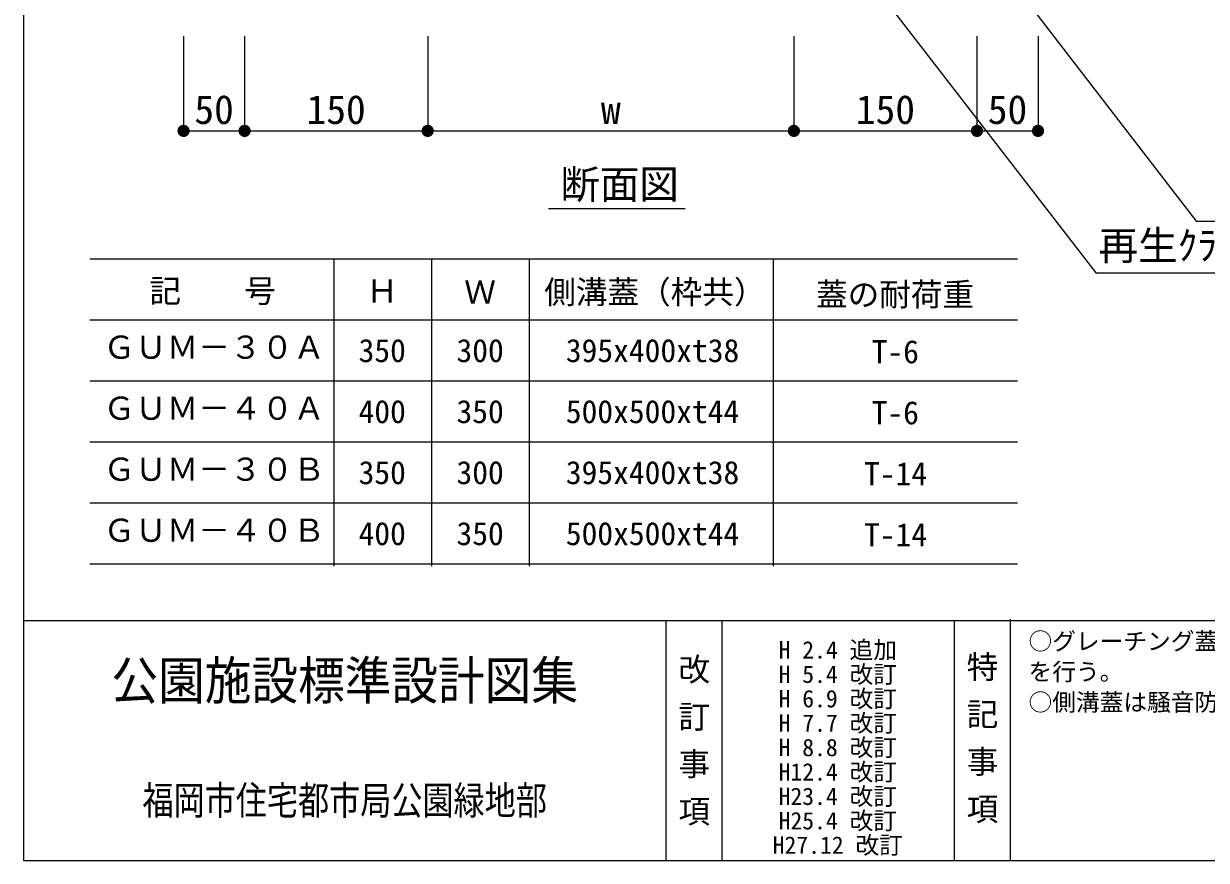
# Model space of a CAD drawing. Units: millimetres at full size, sheet at 1:10. Extents: x 137 to 2875, y 347 to 2213.
# Drawn here: x 137 to 1106, y 347 to 1032 of the extents above; entities that cross this region are included whole.
import ezdxf
from ezdxf.enums import TextEntityAlignment as Align

# ---------------------------------------------------------------- set-up
doc = ezdxf.new("R2010")
doc.units = ezdxf.units.MM
doc.header["$LTSCALE"] = 10
for name, color, linetype, lineweight in [('_0-0_', 7, 'Continuous', 13), ('寸法', 1, 'Continuous', 13), ('本体', 7, 'Continuous', 13)]:
    doc.layers.add(name, color=color, linetype=linetype, lineweight=lineweight)
doc.styles.add('@ＭＳ ゴシック', font='')
doc.styles.add('ＭＳ ゴシック', font='')
doc.styles.get('@ＭＳ ゴシック').set_extended_font_data('@MS Gothic')
doc.styles.get('ＭＳ ゴシック').set_extended_font_data('MS Gothic')

# ---------------------------------------------------------------- blocks, each defined once
blk = doc.blocks.new('filled_dot')
at = {"color": 0, "linetype": 'Continuous', "lineweight": -2, "const_width": 1.25}
blk.add_lwpolyline([(-0.625, 0, 1), (0.625, 0, 1)], format="xyb", close=True, dxfattribs=at)

msp = doc.modelspace()

# ---------------------------------------------------------------- linework, layer by layer
at = {"layer": '_0-0_', "color": 6}
msp.add_line((136.72, 543.09), (2874.84, 543.09), dxfattribs=at)
at = {"layer": '_0-0_'}
for p, q in [((662.77, 543.09), (662.77, 346.51)), ((708.74, 543.09), (708.74, 346.51)), ((898.9, 543.09), (898.9, 346.51)), ((944.86, 544.04), (944.86, 346.51))]:
    msp.add_line(p, q, dxfattribs=at)
at = {"layer": '_0-0_', "color": 6}
msp.add_lwpolyline([(2874.84, 2158.32), (136.72, 2158.32), (136.72, 346.51), (2874.84, 346.51)], close=True, dxfattribs=at)
at = {"layer": '寸法'}
for p, q in [((267.73, 1022.01), (267.73, 944.31)), ((317.73, 1022.01), (317.73, 944.31)), ((317.73, 1022.01), (317.73, 944.31)), ((467.73, 1022.01), (467.73, 944.31)), ((467.73, 1022.01), (467.73, 944.31)), ((767.73, 1022.01), (767.73, 944.31)), ((767.73, 1022.01), (767.73, 944.31)), ((917.73, 1022.01), (917.73, 944.31)), ((917.73, 1022.01), (917.73, 944.31)), ((967.73, 1022.01), (967.73, 944.31)), ((267.73, 944.31), (317.73, 944.31)), ((317.73, 944.31), (467.73, 944.31)), ((467.73, 944.31), (767.73, 944.31)), ((767.73, 944.31), (917.73, 944.31)), ((917.73, 944.31), (967.73, 944.31))]:
    msp.add_line(p, q, dxfattribs=at)
at = {"layer": '寸法', "color": 3}
for p, q in [((566.73, 880.7), (678.73, 880.7)), ((190.84, 839.45), (950.84, 839.45)), ((390.84, 839.45), (390.84, 587.59)), ((470.84, 839.45), (470.84, 587.59)), ((550.84, 839.45), (550.84, 587.59)), ((750.84, 839.45), (750.84, 587.59)), ((190.84, 789.45), (950.84, 789.45)), ((190.84, 739.45), (950.84, 739.45)), ((190.84, 689.45), (950.84, 689.45)), ((190.84, 639.45), (950.84, 639.45)), ((190.84, 589.45), (950.84, 589.45))]:
    msp.add_line(p, q, dxfattribs=at)
at = {"layer": '寸法'}
for points in [[(840.55, 1203.9), (846.65, 1195.97), (1097.21, 870.28), (1364.7, 870.28)], [(796.86, 1110.72), (802.97, 1102.8), (1014.99, 827.89), (1393.43, 827.89)]]:
    msp.add_lwpolyline(points, dxfattribs=at)

# ---------------------------------------------------------------- block references
at = {"layer": '寸法', "xscale": 4, "yscale": 4}
for p in [(267.73, 944.31), (317.73, 944.31), (467.73, 944.31), (767.73, 944.31), (917.73, 944.31)]:
    msp.add_blockref('filled_dot', p, dxfattribs=at)
at = {"layer": '寸法', "xscale": 4, "yscale": 4, "rotation": 180}
for p in [(317.73, 944.31), (467.73, 944.31), (767.73, 944.31), (917.73, 944.31), (967.73, 944.31)]:
    msp.add_blockref('filled_dot', p, dxfattribs=at)

# ---------------------------------------------------------------- texts
at = {"layer": '_0-0_', "style": 'ＭＳ ゴシック'}
for s, height, width, p in [('公園施設標準設計図集', 31.14, 0.9, (399.75, 493.94)), ('福岡市住宅都市局公園緑地部', 23.36, 0.8, (399.75, 395.65))]:
    msp.add_text(s, height=height, dxfattribs=dict(at, width=width)).set_placement(p, align=Align.MIDDLE_CENTER)
at = {"layer": '_0-0_', "style": '@ＭＳ ゴシック'}
for s, p in [('改 訂 事 項', (685.76, 445.15)), ('特 記 事 項', (921.88, 447.11))]:
    msp.add_text(s, height=18.99, rotation=270, dxfattribs=at).set_placement(p, align=Align.MIDDLE_CENTER)
at = {"layer": '寸法', "style": 'ＭＳ ゴシック'}
for s, p in [('50', (292.73, 961.81)), ('150', (392.73, 961.81)), ('150', (842.73, 961.81)), ('50', (942.73, 961.81)), ('w', (617.73, 961.81))]:
    msp.add_text(s, height=23.74, dxfattribs=at).set_placement(p, align=Align.MIDDLE_CENTER)
at = {"layer": '寸法', "color": 3, "style": 'ＭＳ ゴシック'}
for s, height, p in [('断面図', 23.74, (576.36, 881.53)), ('再生ｸﾗｯｼｬ-ﾗﾝ(RC-40)基礎', 23.74, (1017.32, 831.4)), ('記\u3000\u3000号', 18.99, (239.74, 797.95)), ('側溝蓋（枠共）', 18.99, (563.19, 797)), ('Ｈ', 18.99, (417.45, 797.95)), ('Ｗ', 18.99, (497.66, 797)), ('蓋の耐荷重', 18.99, (785.85, 795.08)), ('ＧＵＭ－３０Ａ', 18.99, (202.13, 751.86)), ('350', 18.99, (411.09, 749.1)), ('300', 18.99, (491.31, 749.1)), ('395x400xt38', 18.99, (580.88, 749.1)), ('T-6', 18.99, (831.41, 748.14)), ('ＧＵＭ－４０Ａ', 18.99, (202.13, 701.86)), ('400', 18.99, (411.09, 699.1)), ('350', 18.99, (491.31, 699.1)), ('500x500xt44', 18.99, (580.88, 699.1)), ('T-6', 18.99, (831.41, 698.14)), ('ＧＵＭ－３０Ｂ', 18.99, (202.13, 651.86)), ('350', 18.99, (411.09, 649.1)), ('300', 18.99, (491.31, 649.1)), ('395x400xt38', 18.99, (580.88, 649.1)), ('T-14', 18.99, (825.16, 648.14)), ('ＧＵＭ－４０Ｂ', 18.99, (202.13, 601.86)), ('400', 18.99, (411.09, 599.1)), ('350', 18.99, (491.31, 599.1)), ('500x500xt44', 18.99, (580.88, 599.1)), ('T-14', 18.99, (825.16, 598.14))]:
    msp.add_text(s, height=height, dxfattribs=at).set_placement(p, align=Align.BOTTOM_LEFT)
at = {"layer": '本体', "style": 'ＭＳ ゴシック'}
for s, p in [('○グレーチング蓋の部材は、JIS G 3101 2種SS-41とし、溶融亜鉛メッキ', (959.95, 533.2)), ('を行う。', (959.95, 508.2)), ('○側溝蓋は騒音防止クリップを利用する。', (959.95, 483.2))]:
    msp.add_text(s, height=14.24, dxfattribs=at).set_placement(p, align=Align.TOP_LEFT)
for s, p in [('H 2.4 追加', (803.7, 519.01)), ('H 5.4 改訂', (803.7, 499.01)), ('H 6.9 改訂', (803.7, 479.01)), ('H 7.7 改訂', (803.7, 459.01)), ('H 8.8 改訂', (803.7, 439.01)), ('H12.4 改訂', (803.7, 419.01)), ('H23.4 改訂', (803.7, 399.01)), ('H25.4 改訂', (803.7, 379.01)), ('H27.12 改訂', (803.7, 359.01))]:
    msp.add_text(s, height=14.24, dxfattribs=at).set_placement(p, align=Align.MIDDLE_CENTER)

doc.saveas('drawing.dxf')
